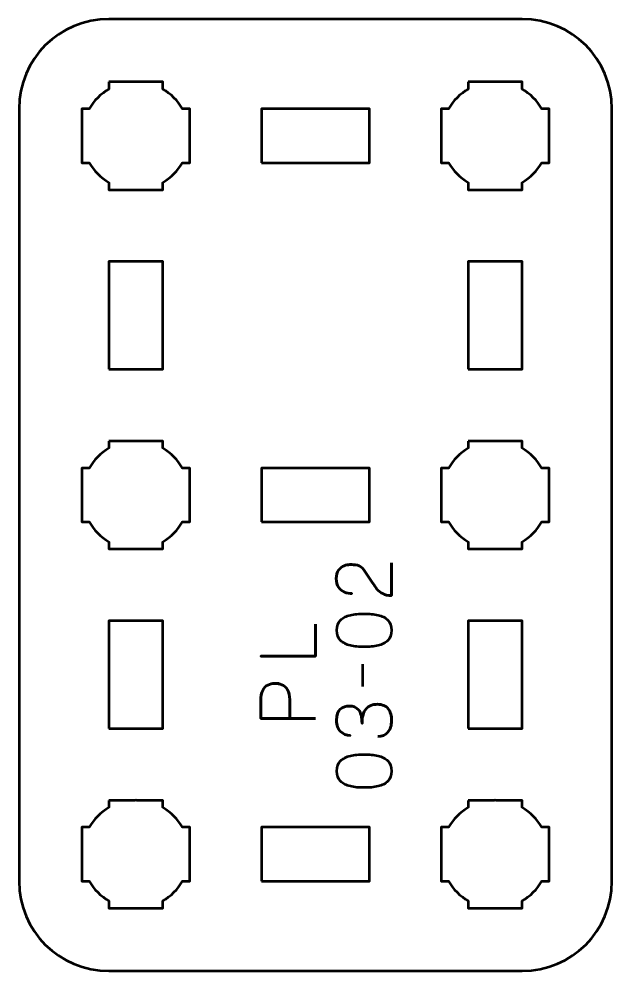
# Model space of a CAD drawing. Header units: centimetres. Extents: x -15.9 to -4.6, y -17.5 to -6.2.
# Drawn here: x -11.92 to -8.62, y -17.5 to -12.2 of the extents above; entities that cross this region are included whole.
import ezdxf

# ---------------------------------------------------------------- set-up
doc = ezdxf.new("R2010")
doc.units = ezdxf.units.CM
doc.header["$MEASUREMENT"] = 0
doc.layers.add('Layer 1', color=7, linetype='Continuous')

msp = doc.modelspace()

# ---------------------------------------------------------------- linework, layer by layer
at = {"layer": 'Layer 1', "lineweight": 53}
for points, knots in [([(-11.92496, -16.99992), (-11.92496, -16.99992), (-11.92496, -12.70006), (-11.92496, -12.70006), (-11.92496, -12.70006), (-11.92496, -12.42293), (-11.70186, -12.19997), (-11.42486, -12.19997), (-11.42486, -12.19997), (-11.42486, -12.19997), (-9.12494, -12.19997), (-9.12494, -12.19997), (-9.12494, -12.19997), (-8.84793, -12.19997), (-8.62498, -12.42293), (-8.62498, -12.70006), (-8.62498, -12.70006), (-8.62498, -12.70006), (-8.62498, -16.99992), (-8.62498, -16.99992), (-8.62498, -16.99992), (-8.62498, -17.27692), (-8.84793, -17.50001), (-9.12494, -17.50001), (-9.12494, -17.50001), (-9.12494, -17.50001), (-11.42486, -17.50001), (-11.42486, -17.50001), (-11.42486, -17.50001), (-11.70186, -17.50001), (-11.92496, -17.27692), (-11.92496, -16.99992)], [0, 0, 0, 0, 0.125, 0.125, 0.125, 0.125, 0.25, 0.25, 0.25, 0.25, 0.375, 0.375, 0.375, 0.375, 0.5, 0.5, 0.5, 0.5, 0.625, 0.625, 0.625, 0.625, 0.75, 0.75, 0.75, 0.75, 0.875, 0.875, 0.875, 0.875, 1, 1, 1, 1]), ([(-11.42499, -12.55007), (-11.42499, -12.55007), (-11.28042, -12.55007), (-11.28042, -12.55007), (-11.28042, -12.55007), (-11.28042, -12.55007), (-11.275, -12.55), (-11.275, -12.55), (-11.275, -12.55), (-11.275, -12.55), (-11.26957, -12.55007), (-11.26957, -12.55007), (-11.26957, -12.55007), (-11.26957, -12.55007), (-11.12499, -12.55007), (-11.12499, -12.55007), (-11.12499, -12.55007), (-11.12499, -12.55007), (-11.12499, -12.59013), (-11.12499, -12.59013), (-11.12499, -12.59013), (-11.07942, -12.61648), (-11.04144, -12.65449), (-11.0151, -12.70006), (-11.0151, -12.70006), (-11.0151, -12.70006), (-10.97499, -12.70006), (-10.97499, -12.70006), (-10.97499, -12.70006), (-10.97499, -12.70006), (-10.97499, -13.00006), (-10.97499, -13.00006), (-10.97499, -13.00006), (-10.97499, -13.00006), (-11.01519, -13.00006), (-11.01519, -13.00006), (-11.01519, -13.00006), (-11.04153, -13.04556), (-11.07947, -13.08352), (-11.12499, -13.10985), (-11.12499, -13.10985), (-11.12499, -13.10985), (-11.12499, -13.15006), (-11.12499, -13.15006), (-11.12499, -13.15006), (-11.12499, -13.15006), (-11.42499, -13.15006), (-11.42499, -13.15006), (-11.42499, -13.15006), (-11.42499, -13.15006), (-11.42499, -13.10983), (-11.42499, -13.10983), (-11.42499, -13.10983), (-11.4705, -13.0835), (-11.50844, -13.04555), (-11.53479, -13.00006), (-11.53479, -13.00006), (-11.53479, -13.00006), (-11.57498, -13.00006), (-11.57498, -13.00006), (-11.57498, -13.00006), (-11.57498, -13.00006), (-11.57498, -12.85259), (-11.57498, -12.85259), (-11.57498, -12.85259), (-11.57498, -12.85259), (-11.575, -12.84999), (-11.575, -12.84999), (-11.575, -12.84999), (-11.575, -12.84999), (-11.57498, -12.84739), (-11.57498, -12.84739), (-11.57498, -12.84739), (-11.57498, -12.84739), (-11.57498, -12.70006), (-11.57498, -12.70006), (-11.57498, -12.70006), (-11.57498, -12.70006), (-11.53488, -12.70006), (-11.53488, -12.70006), (-11.53488, -12.70006), (-11.50854, -12.6545), (-11.47055, -12.6165), (-11.42499, -12.59015), (-11.42499, -12.59015), (-11.42499, -12.59015), (-11.42499, -12.55007), (-11.42499, -12.55007)], [0, 0, 0, 0, 0.0454545, 0.0454545, 0.0454545, 0.0454545, 0.0909091, 0.0909091, 0.0909091, 0.0909091, 0.1363636, 0.1363636, 0.1363636, 0.1363636, 0.1818182, 0.1818182, 0.1818182, 0.1818182, 0.2272727, 0.2272727, 0.2272727, 0.2272727, 0.2727273, 0.2727273, 0.2727273, 0.2727273, 0.3181818, 0.3181818, 0.3181818, 0.3181818, 0.3636364, 0.3636364, 0.3636364, 0.3636364, 0.4090909, 0.4090909, 0.4090909, 0.4090909, 0.4545455, 0.4545455, 0.4545455, 0.4545455, 0.5, 0.5, 0.5, 0.5, 0.5454545, 0.5454545, 0.5454545, 0.5454545, 0.5909091, 0.5909091, 0.5909091, 0.5909091, 0.6363636, 0.6363636, 0.6363636, 0.6363636, 0.6818182, 0.6818182, 0.6818182, 0.6818182, 0.7272727, 0.7272727, 0.7272727, 0.7272727, 0.7727273, 0.7727273, 0.7727273, 0.7727273, 0.8181818, 0.8181818, 0.8181818, 0.8181818, 0.8636364, 0.8636364, 0.8636364, 0.8636364, 0.9090909, 0.9090909, 0.9090909, 0.9090909, 0.9545455, 0.9545455, 0.9545455, 0.9545455, 1, 1, 1, 1]), ([(-9.42499, -12.55007), (-9.42499, -12.55007), (-9.28042, -12.55007), (-9.28042, -12.55007), (-9.28042, -12.55007), (-9.28042, -12.55007), (-9.275, -12.55), (-9.275, -12.55), (-9.275, -12.55), (-9.275, -12.55), (-9.26957, -12.55007), (-9.26957, -12.55007), (-9.26957, -12.55007), (-9.26957, -12.55007), (-9.12499, -12.55007), (-9.12499, -12.55007), (-9.12499, -12.55007), (-9.12499, -12.55007), (-9.12499, -12.59013), (-9.12499, -12.59013), (-9.12499, -12.59013), (-9.07942, -12.61648), (-9.04144, -12.65449), (-9.0151, -12.70006), (-9.0151, -12.70006), (-9.0151, -12.70006), (-8.97499, -12.70006), (-8.97499, -12.70006), (-8.97499, -12.70006), (-8.97499, -12.70006), (-8.97499, -13.00006), (-8.97499, -13.00006), (-8.97499, -13.00006), (-8.97499, -13.00006), (-9.01519, -13.00006), (-9.01519, -13.00006), (-9.01519, -13.00006), (-9.04153, -13.04556), (-9.07947, -13.08352), (-9.12499, -13.10985), (-9.12499, -13.10985), (-9.12499, -13.10985), (-9.12499, -13.15006), (-9.12499, -13.15006), (-9.12499, -13.15006), (-9.12499, -13.15006), (-9.42499, -13.15006), (-9.42499, -13.15006), (-9.42499, -13.15006), (-9.42499, -13.15006), (-9.42499, -13.10983), (-9.42499, -13.10983), (-9.42499, -13.10983), (-9.4705, -13.0835), (-9.50844, -13.04555), (-9.53479, -13.00006), (-9.53479, -13.00006), (-9.53479, -13.00006), (-9.57498, -13.00006), (-9.57498, -13.00006), (-9.57498, -13.00006), (-9.57498, -13.00006), (-9.57498, -12.85259), (-9.57498, -12.85259), (-9.57498, -12.85259), (-9.57498, -12.85259), (-9.575, -12.84999), (-9.575, -12.84999), (-9.575, -12.84999), (-9.575, -12.84999), (-9.57498, -12.84739), (-9.57498, -12.84739), (-9.57498, -12.84739), (-9.57498, -12.84739), (-9.57498, -12.70006), (-9.57498, -12.70006), (-9.57498, -12.70006), (-9.57498, -12.70006), (-9.53488, -12.70006), (-9.53488, -12.70006), (-9.53488, -12.70006), (-9.50854, -12.6545), (-9.47055, -12.6165), (-9.42499, -12.59015), (-9.42499, -12.59015), (-9.42499, -12.59015), (-9.42499, -12.55007), (-9.42499, -12.55007)], [0, 0, 0, 0, 0.0454545, 0.0454545, 0.0454545, 0.0454545, 0.0909091, 0.0909091, 0.0909091, 0.0909091, 0.1363636, 0.1363636, 0.1363636, 0.1363636, 0.1818182, 0.1818182, 0.1818182, 0.1818182, 0.2272727, 0.2272727, 0.2272727, 0.2272727, 0.2727273, 0.2727273, 0.2727273, 0.2727273, 0.3181818, 0.3181818, 0.3181818, 0.3181818, 0.3636364, 0.3636364, 0.3636364, 0.3636364, 0.4090909, 0.4090909, 0.4090909, 0.4090909, 0.4545455, 0.4545455, 0.4545455, 0.4545455, 0.5, 0.5, 0.5, 0.5, 0.5454545, 0.5454545, 0.5454545, 0.5454545, 0.5909091, 0.5909091, 0.5909091, 0.5909091, 0.6363636, 0.6363636, 0.6363636, 0.6363636, 0.6818182, 0.6818182, 0.6818182, 0.6818182, 0.7272727, 0.7272727, 0.7272727, 0.7272727, 0.7727273, 0.7727273, 0.7727273, 0.7727273, 0.8181818, 0.8181818, 0.8181818, 0.8181818, 0.8636364, 0.8636364, 0.8636364, 0.8636364, 0.9090909, 0.9090909, 0.9090909, 0.9090909, 0.9545455, 0.9545455, 0.9545455, 0.9545455, 1, 1, 1, 1]), ([(-10.57491, -13.00006), (-10.57491, -13.00006), (-10.57491, -12.70006), (-10.57491, -12.70006), (-10.57491, -12.70006), (-10.57491, -12.70006), (-9.97492, -12.70006), (-9.97492, -12.70006), (-9.97492, -12.70006), (-9.97492, -12.70006), (-9.97492, -13.00006), (-9.97492, -13.00006), (-9.97492, -13.00006), (-9.97492, -13.00006), (-10.57491, -13.00006), (-10.57491, -13.00006)], [0, 0, 0, 0, 0.25, 0.25, 0.25, 0.25, 0.5, 0.5, 0.5, 0.5, 0.75, 0.75, 0.75, 0.75, 1, 1, 1, 1]), ([(-11.42486, -14.15001), (-11.42486, -14.15001), (-11.42486, -13.55001), (-11.42486, -13.55001), (-11.42486, -13.55001), (-11.42486, -13.55001), (-11.12486, -13.55001), (-11.12486, -13.55001), (-11.12486, -13.55001), (-11.12486, -13.55001), (-11.12486, -14.15001), (-11.12486, -14.15001), (-11.12486, -14.15001), (-11.12486, -14.15001), (-11.42486, -14.15001), (-11.42486, -14.15001)], [0, 0, 0, 0, 0.25, 0.25, 0.25, 0.25, 0.5, 0.5, 0.5, 0.5, 0.75, 0.75, 0.75, 0.75, 1, 1, 1, 1]), ([(-9.42494, -14.15001), (-9.42494, -14.15001), (-9.42494, -13.55001), (-9.42494, -13.55001), (-9.42494, -13.55001), (-9.42494, -13.55001), (-9.12494, -13.55001), (-9.12494, -13.55001), (-9.12494, -13.55001), (-9.12494, -13.55001), (-9.12494, -14.15001), (-9.12494, -14.15001), (-9.12494, -14.15001), (-9.12494, -14.15001), (-9.42494, -14.15001), (-9.42494, -14.15001)], [0, 0, 0, 0, 0.25, 0.25, 0.25, 0.25, 0.5, 0.5, 0.5, 0.5, 0.75, 0.75, 0.75, 0.75, 1, 1, 1, 1]), ([(-11.42499, -14.55007), (-11.42499, -14.55007), (-11.28042, -14.55007), (-11.28042, -14.55007), (-11.28042, -14.55007), (-11.28042, -14.55007), (-11.275, -14.55), (-11.275, -14.55), (-11.275, -14.55), (-11.275, -14.55), (-11.26957, -14.55007), (-11.26957, -14.55007), (-11.26957, -14.55007), (-11.26957, -14.55007), (-11.12499, -14.55007), (-11.12499, -14.55007), (-11.12499, -14.55007), (-11.12499, -14.55007), (-11.12499, -14.59013), (-11.12499, -14.59013), (-11.12499, -14.59013), (-11.07942, -14.61648), (-11.04144, -14.65449), (-11.0151, -14.70006), (-11.0151, -14.70006), (-11.0151, -14.70006), (-10.97499, -14.70006), (-10.97499, -14.70006), (-10.97499, -14.70006), (-10.97499, -14.70006), (-10.97499, -15.00006), (-10.97499, -15.00006), (-10.97499, -15.00006), (-10.97499, -15.00006), (-11.01519, -15.00006), (-11.01519, -15.00006), (-11.01519, -15.00006), (-11.04153, -15.04556), (-11.07947, -15.08352), (-11.12499, -15.10985), (-11.12499, -15.10985), (-11.12499, -15.10985), (-11.12499, -15.15006), (-11.12499, -15.15006), (-11.12499, -15.15006), (-11.12499, -15.15006), (-11.42499, -15.15006), (-11.42499, -15.15006), (-11.42499, -15.15006), (-11.42499, -15.15006), (-11.42499, -15.10983), (-11.42499, -15.10983), (-11.42499, -15.10983), (-11.4705, -15.0835), (-11.50844, -15.04555), (-11.53479, -15.00006), (-11.53479, -15.00006), (-11.53479, -15.00006), (-11.57498, -15.00006), (-11.57498, -15.00006), (-11.57498, -15.00006), (-11.57498, -15.00006), (-11.57498, -14.85259), (-11.57498, -14.85259), (-11.57498, -14.85259), (-11.57498, -14.85259), (-11.575, -14.84999), (-11.575, -14.84999), (-11.575, -14.84999), (-11.575, -14.84999), (-11.57498, -14.84739), (-11.57498, -14.84739), (-11.57498, -14.84739), (-11.57498, -14.84739), (-11.57498, -14.70006), (-11.57498, -14.70006), (-11.57498, -14.70006), (-11.57498, -14.70006), (-11.53488, -14.70006), (-11.53488, -14.70006), (-11.53488, -14.70006), (-11.50854, -14.6545), (-11.47055, -14.6165), (-11.42499, -14.59015), (-11.42499, -14.59015), (-11.42499, -14.59015), (-11.42499, -14.55007), (-11.42499, -14.55007)], [0, 0, 0, 0, 0.0454545, 0.0454545, 0.0454545, 0.0454545, 0.0909091, 0.0909091, 0.0909091, 0.0909091, 0.1363636, 0.1363636, 0.1363636, 0.1363636, 0.1818182, 0.1818182, 0.1818182, 0.1818182, 0.2272727, 0.2272727, 0.2272727, 0.2272727, 0.2727273, 0.2727273, 0.2727273, 0.2727273, 0.3181818, 0.3181818, 0.3181818, 0.3181818, 0.3636364, 0.3636364, 0.3636364, 0.3636364, 0.4090909, 0.4090909, 0.4090909, 0.4090909, 0.4545455, 0.4545455, 0.4545455, 0.4545455, 0.5, 0.5, 0.5, 0.5, 0.5454545, 0.5454545, 0.5454545, 0.5454545, 0.5909091, 0.5909091, 0.5909091, 0.5909091, 0.6363636, 0.6363636, 0.6363636, 0.6363636, 0.6818182, 0.6818182, 0.6818182, 0.6818182, 0.7272727, 0.7272727, 0.7272727, 0.7272727, 0.7727273, 0.7727273, 0.7727273, 0.7727273, 0.8181818, 0.8181818, 0.8181818, 0.8181818, 0.8636364, 0.8636364, 0.8636364, 0.8636364, 0.9090909, 0.9090909, 0.9090909, 0.9090909, 0.9545455, 0.9545455, 0.9545455, 0.9545455, 1, 1, 1, 1]), ([(-9.42499, -14.55007), (-9.42499, -14.55007), (-9.28042, -14.55007), (-9.28042, -14.55007), (-9.28042, -14.55007), (-9.28042, -14.55007), (-9.275, -14.55), (-9.275, -14.55), (-9.275, -14.55), (-9.275, -14.55), (-9.26957, -14.55007), (-9.26957, -14.55007), (-9.26957, -14.55007), (-9.26957, -14.55007), (-9.12499, -14.55007), (-9.12499, -14.55007), (-9.12499, -14.55007), (-9.12499, -14.55007), (-9.12499, -14.59013), (-9.12499, -14.59013), (-9.12499, -14.59013), (-9.07942, -14.61648), (-9.04144, -14.65449), (-9.0151, -14.70006), (-9.0151, -14.70006), (-9.0151, -14.70006), (-8.97499, -14.70006), (-8.97499, -14.70006), (-8.97499, -14.70006), (-8.97499, -14.70006), (-8.97499, -15.00006), (-8.97499, -15.00006), (-8.97499, -15.00006), (-8.97499, -15.00006), (-9.01519, -15.00006), (-9.01519, -15.00006), (-9.01519, -15.00006), (-9.04153, -15.04556), (-9.07947, -15.08352), (-9.12499, -15.10985), (-9.12499, -15.10985), (-9.12499, -15.10985), (-9.12499, -15.15006), (-9.12499, -15.15006), (-9.12499, -15.15006), (-9.12499, -15.15006), (-9.42499, -15.15006), (-9.42499, -15.15006), (-9.42499, -15.15006), (-9.42499, -15.15006), (-9.42499, -15.10983), (-9.42499, -15.10983), (-9.42499, -15.10983), (-9.4705, -15.0835), (-9.50844, -15.04555), (-9.53479, -15.00006), (-9.53479, -15.00006), (-9.53479, -15.00006), (-9.57498, -15.00006), (-9.57498, -15.00006), (-9.57498, -15.00006), (-9.57498, -15.00006), (-9.57498, -14.85259), (-9.57498, -14.85259), (-9.57498, -14.85259), (-9.57498, -14.85259), (-9.575, -14.84999), (-9.575, -14.84999), (-9.575, -14.84999), (-9.575, -14.84999), (-9.57498, -14.84739), (-9.57498, -14.84739), (-9.57498, -14.84739), (-9.57498, -14.84739), (-9.57498, -14.70006), (-9.57498, -14.70006), (-9.57498, -14.70006), (-9.57498, -14.70006), (-9.53488, -14.70006), (-9.53488, -14.70006), (-9.53488, -14.70006), (-9.50854, -14.6545), (-9.47055, -14.6165), (-9.42499, -14.59015), (-9.42499, -14.59015), (-9.42499, -14.59015), (-9.42499, -14.55007), (-9.42499, -14.55007)], [0, 0, 0, 0, 0.0454545, 0.0454545, 0.0454545, 0.0454545, 0.0909091, 0.0909091, 0.0909091, 0.0909091, 0.1363636, 0.1363636, 0.1363636, 0.1363636, 0.1818182, 0.1818182, 0.1818182, 0.1818182, 0.2272727, 0.2272727, 0.2272727, 0.2272727, 0.2727273, 0.2727273, 0.2727273, 0.2727273, 0.3181818, 0.3181818, 0.3181818, 0.3181818, 0.3636364, 0.3636364, 0.3636364, 0.3636364, 0.4090909, 0.4090909, 0.4090909, 0.4090909, 0.4545455, 0.4545455, 0.4545455, 0.4545455, 0.5, 0.5, 0.5, 0.5, 0.5454545, 0.5454545, 0.5454545, 0.5454545, 0.5909091, 0.5909091, 0.5909091, 0.5909091, 0.6363636, 0.6363636, 0.6363636, 0.6363636, 0.6818182, 0.6818182, 0.6818182, 0.6818182, 0.7272727, 0.7272727, 0.7272727, 0.7272727, 0.7727273, 0.7727273, 0.7727273, 0.7727273, 0.8181818, 0.8181818, 0.8181818, 0.8181818, 0.8636364, 0.8636364, 0.8636364, 0.8636364, 0.9090909, 0.9090909, 0.9090909, 0.9090909, 0.9545455, 0.9545455, 0.9545455, 0.9545455, 1, 1, 1, 1]), ([(-10.57491, -14.99999), (-10.57491, -14.99999), (-10.57491, -14.69999), (-10.57491, -14.69999), (-10.57491, -14.69999), (-10.57491, -14.69999), (-9.97492, -14.69999), (-9.97492, -14.69999), (-9.97492, -14.69999), (-9.97492, -14.69999), (-9.97492, -14.99999), (-9.97492, -14.99999), (-9.97492, -14.99999), (-9.97492, -14.99999), (-10.57491, -14.99999), (-10.57491, -14.99999)], [0, 0, 0, 0, 0.25, 0.25, 0.25, 0.25, 0.5, 0.5, 0.5, 0.5, 0.75, 0.75, 0.75, 0.75, 1, 1, 1, 1]), ([(-11.42486, -16.14997), (-11.42486, -16.14997), (-11.42486, -15.54997), (-11.42486, -15.54997), (-11.42486, -15.54997), (-11.42486, -15.54997), (-11.12486, -15.54997), (-11.12486, -15.54997), (-11.12486, -15.54997), (-11.12486, -15.54997), (-11.12486, -16.14997), (-11.12486, -16.14997), (-11.12486, -16.14997), (-11.12486, -16.14997), (-11.42486, -16.14997), (-11.42486, -16.14997)], [0, 0, 0, 0, 0.25, 0.25, 0.25, 0.25, 0.5, 0.5, 0.5, 0.5, 0.75, 0.75, 0.75, 0.75, 1, 1, 1, 1]), ([(-9.42494, -16.14997), (-9.42494, -16.14997), (-9.42494, -15.54997), (-9.42494, -15.54997), (-9.42494, -15.54997), (-9.42494, -15.54997), (-9.12494, -15.54997), (-9.12494, -15.54997), (-9.12494, -15.54997), (-9.12494, -15.54997), (-9.12494, -16.14997), (-9.12494, -16.14997), (-9.12494, -16.14997), (-9.12494, -16.14997), (-9.42494, -16.14997), (-9.42494, -16.14997)], [0, 0, 0, 0, 0.25, 0.25, 0.25, 0.25, 0.5, 0.5, 0.5, 0.5, 0.75, 0.75, 0.75, 0.75, 1, 1, 1, 1]), ([(-11.42499, -16.55007), (-11.42499, -16.55007), (-11.28042, -16.55007), (-11.28042, -16.55007), (-11.28042, -16.55007), (-11.28042, -16.55007), (-11.275, -16.55), (-11.275, -16.55), (-11.275, -16.55), (-11.275, -16.55), (-11.26957, -16.55007), (-11.26957, -16.55007), (-11.26957, -16.55007), (-11.26957, -16.55007), (-11.12499, -16.55007), (-11.12499, -16.55007), (-11.12499, -16.55007), (-11.12499, -16.55007), (-11.12499, -16.59013), (-11.12499, -16.59013), (-11.12499, -16.59013), (-11.07942, -16.61648), (-11.04144, -16.65449), (-11.0151, -16.70006), (-11.0151, -16.70006), (-11.0151, -16.70006), (-10.97499, -16.70006), (-10.97499, -16.70006), (-10.97499, -16.70006), (-10.97499, -16.70006), (-10.97499, -17.00006), (-10.97499, -17.00006), (-10.97499, -17.00006), (-10.97499, -17.00006), (-11.01519, -17.00006), (-11.01519, -17.00006), (-11.01519, -17.00006), (-11.04153, -17.04556), (-11.07947, -17.08352), (-11.12499, -17.10985), (-11.12499, -17.10985), (-11.12499, -17.10985), (-11.12499, -17.15006), (-11.12499, -17.15006), (-11.12499, -17.15006), (-11.12499, -17.15006), (-11.42499, -17.15006), (-11.42499, -17.15006), (-11.42499, -17.15006), (-11.42499, -17.15006), (-11.42499, -17.10983), (-11.42499, -17.10983), (-11.42499, -17.10983), (-11.4705, -17.0835), (-11.50844, -17.04555), (-11.53479, -17.00006), (-11.53479, -17.00006), (-11.53479, -17.00006), (-11.57498, -17.00006), (-11.57498, -17.00006), (-11.57498, -17.00006), (-11.57498, -17.00006), (-11.57498, -16.85259), (-11.57498, -16.85259), (-11.57498, -16.85259), (-11.57498, -16.85259), (-11.575, -16.84999), (-11.575, -16.84999), (-11.575, -16.84999), (-11.575, -16.84999), (-11.57498, -16.84739), (-11.57498, -16.84739), (-11.57498, -16.84739), (-11.57498, -16.84739), (-11.57498, -16.70006), (-11.57498, -16.70006), (-11.57498, -16.70006), (-11.57498, -16.70006), (-11.53488, -16.70006), (-11.53488, -16.70006), (-11.53488, -16.70006), (-11.50854, -16.6545), (-11.47055, -16.6165), (-11.42499, -16.59015), (-11.42499, -16.59015), (-11.42499, -16.59015), (-11.42499, -16.55007), (-11.42499, -16.55007)], [0, 0, 0, 0, 0.0454545, 0.0454545, 0.0454545, 0.0454545, 0.0909091, 0.0909091, 0.0909091, 0.0909091, 0.1363636, 0.1363636, 0.1363636, 0.1363636, 0.1818182, 0.1818182, 0.1818182, 0.1818182, 0.2272727, 0.2272727, 0.2272727, 0.2272727, 0.2727273, 0.2727273, 0.2727273, 0.2727273, 0.3181818, 0.3181818, 0.3181818, 0.3181818, 0.3636364, 0.3636364, 0.3636364, 0.3636364, 0.4090909, 0.4090909, 0.4090909, 0.4090909, 0.4545455, 0.4545455, 0.4545455, 0.4545455, 0.5, 0.5, 0.5, 0.5, 0.5454545, 0.5454545, 0.5454545, 0.5454545, 0.5909091, 0.5909091, 0.5909091, 0.5909091, 0.6363636, 0.6363636, 0.6363636, 0.6363636, 0.6818182, 0.6818182, 0.6818182, 0.6818182, 0.7272727, 0.7272727, 0.7272727, 0.7272727, 0.7727273, 0.7727273, 0.7727273, 0.7727273, 0.8181818, 0.8181818, 0.8181818, 0.8181818, 0.8636364, 0.8636364, 0.8636364, 0.8636364, 0.9090909, 0.9090909, 0.9090909, 0.9090909, 0.9545455, 0.9545455, 0.9545455, 0.9545455, 1, 1, 1, 1]), ([(-9.42499, -16.55007), (-9.42499, -16.55007), (-9.28042, -16.55007), (-9.28042, -16.55007), (-9.28042, -16.55007), (-9.28042, -16.55007), (-9.275, -16.55), (-9.275, -16.55), (-9.275, -16.55), (-9.275, -16.55), (-9.26957, -16.55007), (-9.26957, -16.55007), (-9.26957, -16.55007), (-9.26957, -16.55007), (-9.12499, -16.55007), (-9.12499, -16.55007), (-9.12499, -16.55007), (-9.12499, -16.55007), (-9.12499, -16.59013), (-9.12499, -16.59013), (-9.12499, -16.59013), (-9.07942, -16.61648), (-9.04144, -16.65449), (-9.0151, -16.70006), (-9.0151, -16.70006), (-9.0151, -16.70006), (-8.97499, -16.70006), (-8.97499, -16.70006), (-8.97499, -16.70006), (-8.97499, -16.70006), (-8.97499, -17.00006), (-8.97499, -17.00006), (-8.97499, -17.00006), (-8.97499, -17.00006), (-9.01519, -17.00006), (-9.01519, -17.00006), (-9.01519, -17.00006), (-9.04153, -17.04556), (-9.07947, -17.08352), (-9.12499, -17.10985), (-9.12499, -17.10985), (-9.12499, -17.10985), (-9.12499, -17.15006), (-9.12499, -17.15006), (-9.12499, -17.15006), (-9.12499, -17.15006), (-9.42499, -17.15006), (-9.42499, -17.15006), (-9.42499, -17.15006), (-9.42499, -17.15006), (-9.42499, -17.10983), (-9.42499, -17.10983), (-9.42499, -17.10983), (-9.4705, -17.0835), (-9.50844, -17.04555), (-9.53479, -17.00006), (-9.53479, -17.00006), (-9.53479, -17.00006), (-9.57498, -17.00006), (-9.57498, -17.00006), (-9.57498, -17.00006), (-9.57498, -17.00006), (-9.57498, -16.85259), (-9.57498, -16.85259), (-9.57498, -16.85259), (-9.57498, -16.85259), (-9.575, -16.84999), (-9.575, -16.84999), (-9.575, -16.84999), (-9.575, -16.84999), (-9.57498, -16.84739), (-9.57498, -16.84739), (-9.57498, -16.84739), (-9.57498, -16.84739), (-9.57498, -16.70006), (-9.57498, -16.70006), (-9.57498, -16.70006), (-9.57498, -16.70006), (-9.53488, -16.70006), (-9.53488, -16.70006), (-9.53488, -16.70006), (-9.50854, -16.6545), (-9.47055, -16.6165), (-9.42499, -16.59015), (-9.42499, -16.59015), (-9.42499, -16.59015), (-9.42499, -16.55007), (-9.42499, -16.55007)], [0, 0, 0, 0, 0.0454545, 0.0454545, 0.0454545, 0.0454545, 0.0909091, 0.0909091, 0.0909091, 0.0909091, 0.1363636, 0.1363636, 0.1363636, 0.1363636, 0.1818182, 0.1818182, 0.1818182, 0.1818182, 0.2272727, 0.2272727, 0.2272727, 0.2272727, 0.2727273, 0.2727273, 0.2727273, 0.2727273, 0.3181818, 0.3181818, 0.3181818, 0.3181818, 0.3636364, 0.3636364, 0.3636364, 0.3636364, 0.4090909, 0.4090909, 0.4090909, 0.4090909, 0.4545455, 0.4545455, 0.4545455, 0.4545455, 0.5, 0.5, 0.5, 0.5, 0.5454545, 0.5454545, 0.5454545, 0.5454545, 0.5909091, 0.5909091, 0.5909091, 0.5909091, 0.6363636, 0.6363636, 0.6363636, 0.6363636, 0.6818182, 0.6818182, 0.6818182, 0.6818182, 0.7272727, 0.7272727, 0.7272727, 0.7272727, 0.7727273, 0.7727273, 0.7727273, 0.7727273, 0.8181818, 0.8181818, 0.8181818, 0.8181818, 0.8636364, 0.8636364, 0.8636364, 0.8636364, 0.9090909, 0.9090909, 0.9090909, 0.9090909, 0.9545455, 0.9545455, 0.9545455, 0.9545455, 1, 1, 1, 1]), ([(-10.57491, -16.99992), (-10.57491, -16.99992), (-10.57491, -16.69991), (-10.57491, -16.69991), (-10.57491, -16.69991), (-10.57491, -16.69991), (-9.97492, -16.69991), (-9.97492, -16.69991), (-9.97492, -16.69991), (-9.97492, -16.69991), (-9.97492, -16.99992), (-9.97492, -16.99992), (-9.97492, -16.99992), (-9.97492, -16.99992), (-10.57491, -16.99992), (-10.57491, -16.99992)], [0, 0, 0, 0, 0.25, 0.25, 0.25, 0.25, 0.5, 0.5, 0.5, 0.5, 0.75, 0.75, 0.75, 0.75, 1, 1, 1, 1])]:
    msp.add_open_spline(points, degree=3, knots=knots, dxfattribs=at)
at = {"layer": 'Layer 1', "color": 5, "lineweight": 53}
for points, knots in [([(-9.85159, -15.22859), (-9.85159, -15.22859), (-9.85159, -15.41024), (-9.85159, -15.41024), (-9.85159, -15.41024), (-9.87184, -15.40967), (-9.88824, -15.40597), (-9.90105, -15.3992), (-9.90105, -15.3992), (-9.91371, -15.3926), (-9.92433, -15.38406), (-9.93287, -15.37358), (-9.93287, -15.37358), (-9.94116, -15.36325), (-9.94927, -15.35192), (-9.957, -15.33954), (-9.957, -15.33954), (-9.957, -15.33954), (-10.00522, -15.26719), (-10.00522, -15.26719), (-10.00522, -15.26719), (-10.0157, -15.25286), (-10.02798, -15.24419), (-10.04173, -15.24115), (-10.04173, -15.24115), (-10.05553, -15.23826), (-10.06957, -15.23702), (-10.08407, -15.23755), (-10.08407, -15.23755), (-10.09384, -15.23741), (-10.1046, -15.23978), (-10.11631, -15.24447), (-10.11631, -15.24447), (-10.12774, -15.24927), (-10.13765, -15.25727), (-10.14619, -15.26856), (-10.14619, -15.26856), (-10.15448, -15.27999), (-10.15889, -15.29559), (-10.15928, -15.31541), (-10.15928, -15.31541), (-10.15889, -15.33556), (-10.15448, -15.35182), (-10.14605, -15.36392), (-10.14605, -15.36392), (-10.13751, -15.3762), (-10.12665, -15.38501), (-10.11352, -15.39038), (-10.11352, -15.39038), (-10.10019, -15.39592), (-10.0864, -15.39853), (-10.07221, -15.39838), (-10.07221, -15.39838), (-10.0864, -15.39853), (-10.10019, -15.39592), (-10.11352, -15.39038), (-10.11352, -15.39038), (-10.12665, -15.38501), (-10.13751, -15.3762), (-10.14605, -15.36392), (-10.14605, -15.36392), (-10.15448, -15.35182), (-10.15889, -15.33556), (-10.15928, -15.31541), (-10.15928, -15.31541), (-10.15889, -15.29559), (-10.15448, -15.27999), (-10.14619, -15.26856), (-10.14619, -15.26856), (-10.13765, -15.25727), (-10.12774, -15.24927), (-10.11631, -15.24447), (-10.11631, -15.24447), (-10.1046, -15.23978), (-10.09384, -15.23741), (-10.08407, -15.23755), (-10.08407, -15.23755), (-10.06957, -15.23702), (-10.05553, -15.23826), (-10.04173, -15.24115), (-10.04173, -15.24115), (-10.02798, -15.24419), (-10.0157, -15.25286), (-10.00522, -15.26719), (-10.00522, -15.26719), (-10.00522, -15.26719), (-9.957, -15.33954), (-9.957, -15.33954), (-9.957, -15.33954), (-9.94927, -15.35192), (-9.94116, -15.36325), (-9.93287, -15.37358), (-9.93287, -15.37358), (-9.92433, -15.38406), (-9.91371, -15.3926), (-9.90105, -15.3992), (-9.90105, -15.3992), (-9.88824, -15.40597), (-9.87184, -15.40967), (-9.85159, -15.41024), (-9.85159, -15.41024), (-9.85159, -15.41024), (-9.85159, -15.22859), (-9.85159, -15.22859)], [0, 0, 0, 0, 0.0384615, 0.0384615, 0.0384615, 0.0384615, 0.0769231, 0.0769231, 0.0769231, 0.0769231, 0.1153846, 0.1153846, 0.1153846, 0.1153846, 0.1538462, 0.1538462, 0.1538462, 0.1538462, 0.1923077, 0.1923077, 0.1923077, 0.1923077, 0.2307692, 0.2307692, 0.2307692, 0.2307692, 0.2692308, 0.2692308, 0.2692308, 0.2692308, 0.3076923, 0.3076923, 0.3076923, 0.3076923, 0.3461538, 0.3461538, 0.3461538, 0.3461538, 0.3846154, 0.3846154, 0.3846154, 0.3846154, 0.4230769, 0.4230769, 0.4230769, 0.4230769, 0.4615385, 0.4615385, 0.4615385, 0.4615385, 0.5, 0.5, 0.5, 0.5, 0.5384615, 0.5384615, 0.5384615, 0.5384615, 0.5769231, 0.5769231, 0.5769231, 0.5769231, 0.6153846, 0.6153846, 0.6153846, 0.6153846, 0.6538462, 0.6538462, 0.6538462, 0.6538462, 0.6923077, 0.6923077, 0.6923077, 0.6923077, 0.7307692, 0.7307692, 0.7307692, 0.7307692, 0.7692308, 0.7692308, 0.7692308, 0.7692308, 0.8076923, 0.8076923, 0.8076923, 0.8076923, 0.8461538, 0.8461538, 0.8461538, 0.8461538, 0.8846154, 0.8846154, 0.8846154, 0.8846154, 0.9230769, 0.9230769, 0.9230769, 0.9230769, 0.9615385, 0.9615385, 0.9615385, 0.9615385, 1, 1, 1, 1]), ([(-9.85159, -15.60328), (-9.85183, -15.57876), (-9.85875, -15.55975), (-9.87226, -15.54623), (-9.87226, -15.54623), (-9.88574, -15.53286), (-9.90394, -15.52352), (-9.92694, -15.51826), (-9.92694, -15.51826), (-9.94984, -15.51318), (-9.97545, -15.51067), (-10.00399, -15.51096), (-10.00399, -15.51096), (-10.0321, -15.51067), (-10.05772, -15.51318), (-10.08075, -15.51826), (-10.08075, -15.51826), (-10.10347, -15.52352), (-10.12167, -15.53286), (-10.13547, -15.54623), (-10.13547, -15.54623), (-10.14894, -15.55975), (-10.156, -15.57876), (-10.15639, -15.60328), (-10.15639, -15.60328), (-10.156, -15.62797), (-10.14894, -15.64699), (-10.13547, -15.66036), (-10.13547, -15.66036), (-10.12167, -15.67383), (-10.10347, -15.68308), (-10.08075, -15.68819), (-10.08075, -15.68819), (-10.05772, -15.69341), (-10.0321, -15.69588), (-10.00399, -15.69549), (-10.00399, -15.69549), (-9.97545, -15.69588), (-9.94984, -15.69341), (-9.92694, -15.68819), (-9.92694, -15.68819), (-9.90394, -15.68308), (-9.88574, -15.67383), (-9.87226, -15.66036), (-9.87226, -15.66036), (-9.85875, -15.64699), (-9.85183, -15.62797), (-9.85159, -15.60328)], [0, 0, 0, 0, 0.0833333, 0.0833333, 0.0833333, 0.0833333, 0.1666667, 0.1666667, 0.1666667, 0.1666667, 0.25, 0.25, 0.25, 0.25, 0.3333333, 0.3333333, 0.3333333, 0.3333333, 0.4166667, 0.4166667, 0.4166667, 0.4166667, 0.5, 0.5, 0.5, 0.5, 0.5833333, 0.5833333, 0.5833333, 0.5833333, 0.6666667, 0.6666667, 0.6666667, 0.6666667, 0.75, 0.75, 0.75, 0.75, 0.8333333, 0.8333333, 0.8333333, 0.8333333, 0.9166667, 0.9166667, 0.9166667, 0.9166667, 1, 1, 1, 1]), ([(-9.85159, -15.60328), (-9.85183, -15.57876), (-9.85875, -15.55975), (-9.87226, -15.54623), (-9.87226, -15.54623), (-9.88574, -15.53286), (-9.90394, -15.52352), (-9.92694, -15.51826), (-9.92694, -15.51826), (-9.94984, -15.51318), (-9.97545, -15.51067), (-10.00399, -15.51096), (-10.00399, -15.51096), (-10.0321, -15.51067), (-10.05772, -15.51318), (-10.08075, -15.51826), (-10.08075, -15.51826), (-10.10347, -15.52352), (-10.12167, -15.53286), (-10.13547, -15.54623), (-10.13547, -15.54623), (-10.14894, -15.55975), (-10.156, -15.57876), (-10.15639, -15.60328), (-10.15639, -15.60328), (-10.156, -15.62797), (-10.14894, -15.64699), (-10.13547, -15.66036), (-10.13547, -15.66036), (-10.12167, -15.67383), (-10.10347, -15.68308), (-10.08075, -15.68819), (-10.08075, -15.68819), (-10.05772, -15.69341), (-10.0321, -15.69588), (-10.00399, -15.69549), (-10.00399, -15.69549), (-9.97545, -15.69588), (-9.94984, -15.69341), (-9.92694, -15.68819), (-9.92694, -15.68819), (-9.90394, -15.68308), (-9.88574, -15.67383), (-9.87226, -15.66036), (-9.87226, -15.66036), (-9.85875, -15.64699), (-9.85183, -15.62797), (-9.85159, -15.60328)], [0, 0, 0, 0, 0.0833333, 0.0833333, 0.0833333, 0.0833333, 0.1666667, 0.1666667, 0.1666667, 0.1666667, 0.25, 0.25, 0.25, 0.25, 0.3333333, 0.3333333, 0.3333333, 0.3333333, 0.4166667, 0.4166667, 0.4166667, 0.4166667, 0.5, 0.5, 0.5, 0.5, 0.5833333, 0.5833333, 0.5833333, 0.5833333, 0.6666667, 0.6666667, 0.6666667, 0.6666667, 0.75, 0.75, 0.75, 0.75, 0.8333333, 0.8333333, 0.8333333, 0.8333333, 0.9166667, 0.9166667, 0.9166667, 0.9166667, 1, 1, 1, 1]), ([(-10.27492, -15.56994), (-10.27492, -15.56994), (-10.27492, -15.74813), (-10.27492, -15.74813), (-10.27492, -15.74813), (-10.27492, -15.74813), (-10.58013, -15.74813), (-10.58013, -15.74813), (-10.58013, -15.74813), (-10.58013, -15.74813), (-10.27492, -15.74813), (-10.27492, -15.74813), (-10.27492, -15.74813), (-10.27492, -15.74813), (-10.27492, -15.56994), (-10.27492, -15.56994)], [0, 0, 0, 0, 0.25, 0.25, 0.25, 0.25, 0.5, 0.5, 0.5, 0.5, 0.75, 0.75, 0.75, 0.75, 1, 1, 1, 1]), ([(-10.27492, -16.09455), (-10.27492, -16.09455), (-10.58013, -16.09455), (-10.58013, -16.09455), (-10.58013, -16.09455), (-10.58013, -16.09455), (-10.58013, -15.99725), (-10.58013, -15.99725), (-10.58013, -15.99725), (-10.57985, -15.97164), (-10.57615, -15.95164), (-10.56899, -15.93745), (-10.56899, -15.93745), (-10.56168, -15.92356), (-10.55216, -15.91375), (-10.54031, -15.9081), (-10.54031, -15.9081), (-10.52845, -15.9026), (-10.51565, -15.89957), (-10.50185, -15.899), (-10.50185, -15.899), (-10.48781, -15.89833), (-10.47444, -15.90066), (-10.46178, -15.90616), (-10.46178, -15.90616), (-10.44908, -15.9117), (-10.4386, -15.92119), (-10.43049, -15.93442), (-10.43049, -15.93442), (-10.42234, -15.94793), (-10.41821, -15.96614), (-10.41793, -15.98928), (-10.41793, -15.98928), (-10.41793, -15.98928), (-10.41793, -16.09455), (-10.41793, -16.09455), (-10.41793, -16.09455), (-10.41793, -16.09455), (-10.41793, -15.98928), (-10.41793, -15.98928), (-10.41793, -15.98928), (-10.41821, -15.96652), (-10.42234, -15.9485), (-10.43049, -15.93499), (-10.43049, -15.93499), (-10.4386, -15.92161), (-10.44908, -15.91209), (-10.46178, -15.90645), (-10.46178, -15.90645), (-10.47444, -15.90094), (-10.48781, -15.89847), (-10.50185, -15.899), (-10.50185, -15.899), (-10.51565, -15.89957), (-10.52845, -15.9026), (-10.54031, -15.90824), (-10.54031, -15.90824), (-10.55216, -15.91403), (-10.56168, -15.92394), (-10.56899, -15.93788), (-10.56899, -15.93788), (-10.57615, -15.95206), (-10.57985, -15.97192), (-10.58013, -15.99725), (-10.58013, -15.99725), (-10.58013, -15.99725), (-10.58013, -16.09455), (-10.58013, -16.09455), (-10.58013, -16.09455), (-10.58013, -16.09455), (-10.27492, -16.09455), (-10.27492, -16.09455)], [0, 0, 0, 0, 0.0555556, 0.0555556, 0.0555556, 0.0555556, 0.1111111, 0.1111111, 0.1111111, 0.1111111, 0.1666667, 0.1666667, 0.1666667, 0.1666667, 0.2222222, 0.2222222, 0.2222222, 0.2222222, 0.2777778, 0.2777778, 0.2777778, 0.2777778, 0.3333333, 0.3333333, 0.3333333, 0.3333333, 0.3888889, 0.3888889, 0.3888889, 0.3888889, 0.4444444, 0.4444444, 0.4444444, 0.4444444, 0.5, 0.5, 0.5, 0.5, 0.5555556, 0.5555556, 0.5555556, 0.5555556, 0.6111111, 0.6111111, 0.6111111, 0.6111111, 0.6666667, 0.6666667, 0.6666667, 0.6666667, 0.7222222, 0.7222222, 0.7222222, 0.7222222, 0.7777778, 0.7777778, 0.7777778, 0.7777778, 0.8333333, 0.8333333, 0.8333333, 0.8333333, 0.8888889, 0.8888889, 0.8888889, 0.8888889, 0.9444444, 0.9444444, 0.9444444, 0.9444444, 1, 1, 1, 1]), ([(-9.92821, -16.19407), (-9.90517, -16.19407), (-9.88672, -16.18634), (-9.87293, -16.17089), (-9.87293, -16.17089), (-9.85889, -16.15575), (-9.85183, -16.13438), (-9.85159, -16.10682), (-9.85159, -16.10682), (-9.85145, -16.07952), (-9.85751, -16.05747), (-9.86976, -16.04082), (-9.86976, -16.04082), (-9.88217, -16.02441), (-9.90214, -16.01602), (-9.92983, -16.01545), (-9.92983, -16.01545), (-9.95781, -16.01545), (-9.97919, -16.02399), (-9.99379, -16.04124), (-9.99379, -16.04124), (-10.0084, -16.0586), (-10.0157, -16.08559), (-10.01584, -16.12213), (-10.01584, -16.12213), (-10.01598, -16.08615), (-10.02258, -16.06079), (-10.03556, -16.04618), (-10.03556, -16.04618), (-10.04851, -16.03172), (-10.0653, -16.0247), (-10.08611, -16.02512), (-10.08611, -16.02512), (-10.10679, -16.02498), (-10.12386, -16.03091), (-10.13751, -16.04276), (-10.13751, -16.04276), (-10.15088, -16.05486), (-10.1579, -16.07511), (-10.15847, -16.10351), (-10.15847, -16.10351), (-10.15776, -16.13219), (-10.15007, -16.15339), (-10.13533, -16.16732), (-10.13533, -16.16732), (-10.12058, -16.18137), (-10.1028, -16.18828), (-10.08185, -16.18814), (-10.08185, -16.18814), (-10.1028, -16.18828), (-10.12058, -16.18137), (-10.13533, -16.16732), (-10.13533, -16.16732), (-10.15007, -16.15339), (-10.15776, -16.13219), (-10.15847, -16.10351), (-10.15847, -16.10351), (-10.1579, -16.07511), (-10.15088, -16.05486), (-10.13751, -16.04276), (-10.13751, -16.04276), (-10.12386, -16.03091), (-10.10679, -16.02498), (-10.08611, -16.02512), (-10.08611, -16.02512), (-10.0653, -16.0247), (-10.04851, -16.03172), (-10.03556, -16.04618), (-10.03556, -16.04618), (-10.02258, -16.06079), (-10.01598, -16.08615), (-10.01584, -16.12213), (-10.01584, -16.12213), (-10.0157, -16.08559), (-10.0084, -16.0586), (-9.99379, -16.04124), (-9.99379, -16.04124), (-9.97919, -16.02399), (-9.95781, -16.01545), (-9.92983, -16.01545), (-9.92983, -16.01545), (-9.90214, -16.01602), (-9.88217, -16.02441), (-9.86976, -16.04082), (-9.86976, -16.04082), (-9.85751, -16.05747), (-9.85145, -16.07952), (-9.85159, -16.10682), (-9.85159, -16.10682), (-9.85183, -16.13438), (-9.85889, -16.15575), (-9.87293, -16.17089), (-9.87293, -16.17089), (-9.88672, -16.18634), (-9.90517, -16.19407), (-9.92821, -16.19407)], [0, 0, 0, 0, 0.0416667, 0.0416667, 0.0416667, 0.0416667, 0.0833333, 0.0833333, 0.0833333, 0.0833333, 0.125, 0.125, 0.125, 0.125, 0.1666667, 0.1666667, 0.1666667, 0.1666667, 0.2083333, 0.2083333, 0.2083333, 0.2083333, 0.25, 0.25, 0.25, 0.25, 0.2916667, 0.2916667, 0.2916667, 0.2916667, 0.3333333, 0.3333333, 0.3333333, 0.3333333, 0.375, 0.375, 0.375, 0.375, 0.4166667, 0.4166667, 0.4166667, 0.4166667, 0.4583333, 0.4583333, 0.4583333, 0.4583333, 0.5, 0.5, 0.5, 0.5, 0.5416667, 0.5416667, 0.5416667, 0.5416667, 0.5833333, 0.5833333, 0.5833333, 0.5833333, 0.625, 0.625, 0.625, 0.625, 0.6666667, 0.6666667, 0.6666667, 0.6666667, 0.7083333, 0.7083333, 0.7083333, 0.7083333, 0.75, 0.75, 0.75, 0.75, 0.7916667, 0.7916667, 0.7916667, 0.7916667, 0.8333333, 0.8333333, 0.8333333, 0.8333333, 0.875, 0.875, 0.875, 0.875, 0.9166667, 0.9166667, 0.9166667, 0.9166667, 0.9583333, 0.9583333, 0.9583333, 0.9583333, 1, 1, 1, 1]), ([(-9.85159, -16.38711), (-9.85183, -16.36259), (-9.85875, -16.34357), (-9.87226, -16.33006), (-9.87226, -16.33006), (-9.88574, -16.31669), (-9.90394, -16.30734), (-9.92694, -16.30209), (-9.92694, -16.30209), (-9.94984, -16.29701), (-9.97545, -16.2945), (-10.00399, -16.29478), (-10.00399, -16.29478), (-10.0321, -16.2945), (-10.05772, -16.29701), (-10.08075, -16.30209), (-10.08075, -16.30209), (-10.10347, -16.30734), (-10.12167, -16.31669), (-10.13547, -16.33006), (-10.13547, -16.33006), (-10.14894, -16.34357), (-10.156, -16.36259), (-10.15639, -16.38711), (-10.15639, -16.38711), (-10.156, -16.41176), (-10.14894, -16.43081), (-10.13547, -16.44415), (-10.13547, -16.44415), (-10.12167, -16.45766), (-10.10347, -16.4669), (-10.08075, -16.47198), (-10.08075, -16.47198), (-10.05772, -16.47724), (-10.0321, -16.47971), (-10.00399, -16.47932), (-10.00399, -16.47932), (-9.97545, -16.47971), (-9.94984, -16.47724), (-9.92694, -16.47198), (-9.92694, -16.47198), (-9.90394, -16.4669), (-9.88574, -16.45766), (-9.87226, -16.44415), (-9.87226, -16.44415), (-9.85875, -16.43081), (-9.85183, -16.41176), (-9.85159, -16.38711)], [0, 0, 0, 0, 0.0833333, 0.0833333, 0.0833333, 0.0833333, 0.1666667, 0.1666667, 0.1666667, 0.1666667, 0.25, 0.25, 0.25, 0.25, 0.3333333, 0.3333333, 0.3333333, 0.3333333, 0.4166667, 0.4166667, 0.4166667, 0.4166667, 0.5, 0.5, 0.5, 0.5, 0.5833333, 0.5833333, 0.5833333, 0.5833333, 0.6666667, 0.6666667, 0.6666667, 0.6666667, 0.75, 0.75, 0.75, 0.75, 0.8333333, 0.8333333, 0.8333333, 0.8333333, 0.9166667, 0.9166667, 0.9166667, 0.9166667, 1, 1, 1, 1]), ([(-9.85159, -16.38711), (-9.85183, -16.36259), (-9.85875, -16.34357), (-9.87226, -16.33006), (-9.87226, -16.33006), (-9.88574, -16.31669), (-9.90394, -16.30734), (-9.92694, -16.30209), (-9.92694, -16.30209), (-9.94984, -16.29701), (-9.97545, -16.2945), (-10.00399, -16.29478), (-10.00399, -16.29478), (-10.0321, -16.2945), (-10.05772, -16.29701), (-10.08075, -16.30209), (-10.08075, -16.30209), (-10.10347, -16.30734), (-10.12167, -16.31669), (-10.13547, -16.33006), (-10.13547, -16.33006), (-10.14894, -16.34357), (-10.156, -16.36259), (-10.15639, -16.38711), (-10.15639, -16.38711), (-10.156, -16.41176), (-10.14894, -16.43081), (-10.13547, -16.44415), (-10.13547, -16.44415), (-10.12167, -16.45766), (-10.10347, -16.4669), (-10.08075, -16.47198), (-10.08075, -16.47198), (-10.05772, -16.47724), (-10.0321, -16.47971), (-10.00399, -16.47932), (-10.00399, -16.47932), (-9.97545, -16.47971), (-9.94984, -16.47724), (-9.92694, -16.47198), (-9.92694, -16.47198), (-9.90394, -16.4669), (-9.88574, -16.45766), (-9.87226, -16.44415), (-9.87226, -16.44415), (-9.85875, -16.43081), (-9.85183, -16.41176), (-9.85159, -16.38711)], [0, 0, 0, 0, 0.0833333, 0.0833333, 0.0833333, 0.0833333, 0.1666667, 0.1666667, 0.1666667, 0.1666667, 0.25, 0.25, 0.25, 0.25, 0.3333333, 0.3333333, 0.3333333, 0.3333333, 0.4166667, 0.4166667, 0.4166667, 0.4166667, 0.5, 0.5, 0.5, 0.5, 0.5833333, 0.5833333, 0.5833333, 0.5833333, 0.6666667, 0.6666667, 0.6666667, 0.6666667, 0.75, 0.75, 0.75, 0.75, 0.8333333, 0.8333333, 0.8333333, 0.8333333, 0.9166667, 0.9166667, 0.9166667, 0.9166667, 1, 1, 1, 1])]:
    msp.add_open_spline(points, degree=3, knots=knots, dxfattribs=at)
msp.add_open_spline([(-10.01115, -15.91541), (-10.01115, -15.91541), (-10.01115, -15.79223), (-10.01115, -15.79223)], degree=3, dxfattribs=at)

doc.saveas('drawing.dxf')
